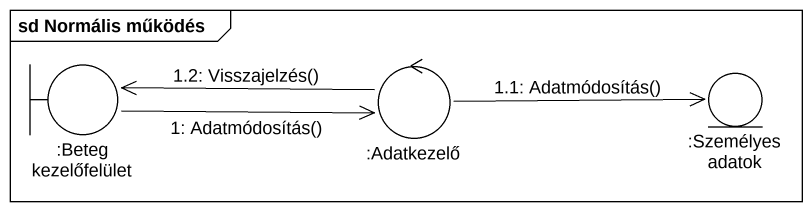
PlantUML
@startuml
mainframe sd Normális működés
boundary ":Beteg kezelőfelület" as Beteg_kezelőfelület
control ":Adatkezelő" as Adatkezelő
entity ":Személyes adatok" as Személyes_adatok
Beteg_kezelőfelület -right-> Adatkezelő : 1: Adatmódosítás()
Adatkezelő -right-> Személyes_adatok : 1.1: Adatmódosítás()
Adatkezelő -left-> Beteg_kezelőfelület : 1.2: Visszajelzés()
@enduml
